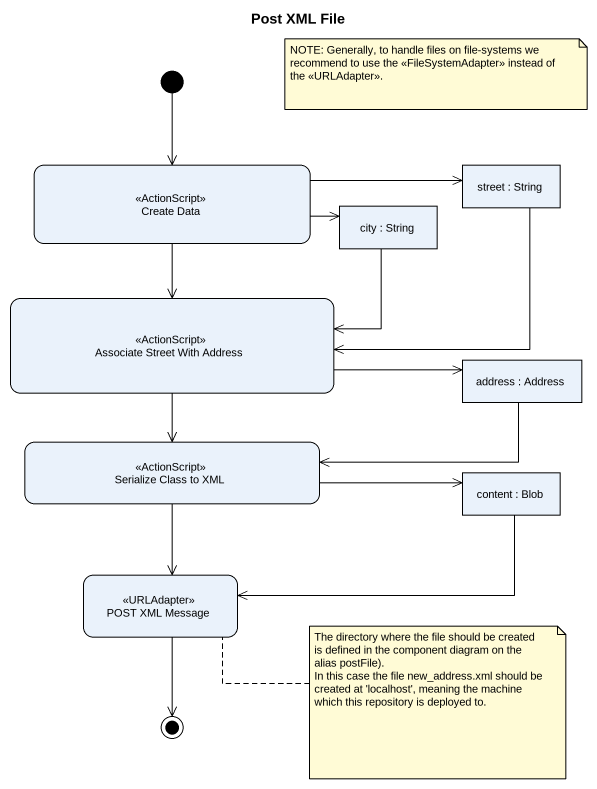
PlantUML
@startuml
title Post XML File
hide empty description
state "Create Data" as Create_Data <<ActionScript>>
state "city : String" as city <<object>>
state "street : String" as street <<object>>
state "Associate Street With Address" as Associate_Street_With <<ActionScript>>
state "address : Address" as address <<object>>
state "Serialize Class to XML" as Serialize_Class_to_XML <<ActionScript>>
state "content : Blob" as content <<object>>
state "POST XML Message" as POST_XML_Message <<URLAdapter>>
[*] --> Create_Data
Create_Data -right-> city
Create_Data -right-> street
Create_Data --> Associate_Street_With
city -left-> Associate_Street_With
street -left-> Associate_Street_With
Associate_Street_With -right-> address
Associate_Street_With --> Serialize_Class_to_XML
address -left-> Serialize_Class_to_XML
Serialize_Class_to_XML -right-> content
Serialize_Class_to_XML --> POST_XML_Message
content -left-> POST_XML_Message
POST_XML_Message --> [*]
note as N1
  NOTE: Generally, to handle files on file-systems we recommend to use the <<FileSystemAdapter>> instead of the <<URLAdapter>>.
end note
note right of POST_XML_Message
  The directory where the file should be created is defined in the component diagram on the alias postFile).
  In this case the file new_address.xml should be created at 'localhost', meaning the machine which this repository is deployed to.
end note
@enduml
